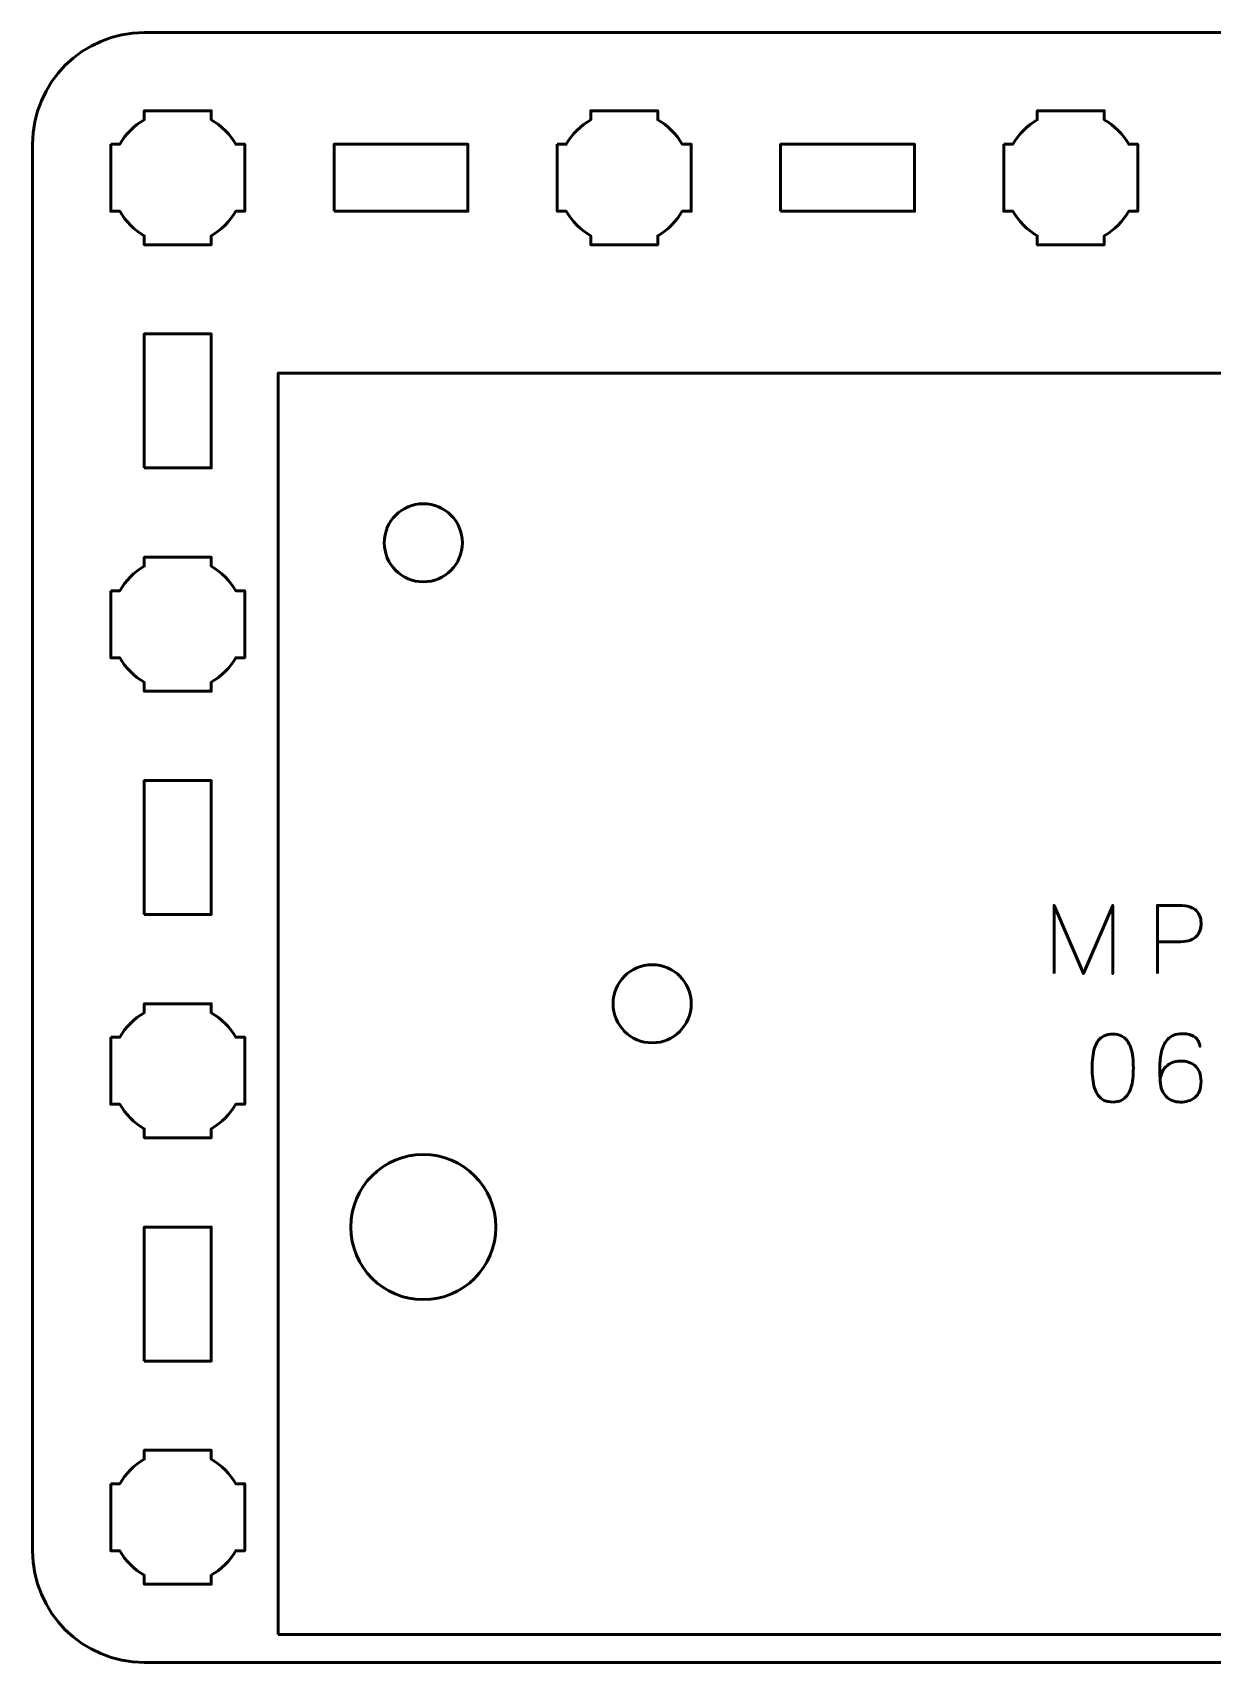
# Model space of a CAD drawing. Header units: centimetres. Extents: x -16.1 to -4.8, y -22.5 to -7.2.
# Drawn here: x -16.15 to -10.87, y -14.5 to -7.2 of the extents above; entities that cross this region are included whole.
import ezdxf

# ---------------------------------------------------------------- set-up
doc = ezdxf.new("R2010")
doc.units = ezdxf.units.CM
doc.header["$MEASUREMENT"] = 0
doc.layers.add('Layer 1', color=7, linetype='Continuous')

msp = doc.modelspace()

# ---------------------------------------------------------------- linework, layer by layer
at = {"layer": 'Layer 1', "lineweight": 53}
for points in [[(-14.8, -8), (-14.2, -8), (-14.2, -7.7), (-14.8, -7.7), (-14.8, -8)], [(-12.8, -8), (-12.2, -8), (-12.2, -7.7), (-12.8, -7.7), (-12.8, -8)], [(-15.65, -9.15), (-15.35, -9.15), (-15.35, -8.55), (-15.65, -8.55), (-15.65, -9.15)], [(-15.65, -11.15), (-15.35, -11.15), (-15.35, -10.55), (-15.65, -10.55), (-15.65, -11.15)], [(-15.65, -13.15), (-15.35, -13.15), (-15.35, -12.55), (-15.65, -12.55), (-15.65, -13.15)]]:
    msp.add_lwpolyline(points, close=True, dxfattribs=at)
at = {"layer": 'Layer 1', "color": 5, "lineweight": 53}
msp.add_lwpolyline([(-15.05, -14.37499), (-5.95, -14.37499), (-5.95, -8.72499), (-15.05, -8.72499), (-15.05, -14.37499)], close=True, dxfattribs=at)
at = {"layer": 'Layer 1', "lineweight": 53}
for centre in [(-14.4, -9.48499), (-13.375, -11.54999)]:
    msp.add_ellipse(centre, major_axis=(0, 0.175), ratio=1, dxfattribs=at)
at = {"layer": 'Layer 1', "color": 5, "lineweight": 53}
for centre, major_axis in [((-13.375, -11.54999), (0, 0.175)), ((-14.4, -12.54999), (0, 0.325))]:
    msp.add_ellipse(centre, major_axis=major_axis, ratio=1, dxfattribs=at)
at = {"layer": 'Layer 1', "lineweight": 53}
for points, knots in [([(-16.15, -14), (-16.15, -14), (-16.15, -7.7), (-16.15, -7.7), (-16.15, -7.7), (-16.15, -7.42391), (-15.92609, -7.2), (-15.65, -7.2), (-15.65, -7.2), (-15.65, -7.2), (-5.35, -7.2), (-5.35, -7.2), (-5.35, -7.2), (-5.07391, -7.2), (-4.85, -7.42391), (-4.85, -7.7), (-4.85, -7.7), (-4.85, -7.7), (-4.85, -14), (-4.85, -14), (-4.85, -14), (-4.85, -14.27609), (-5.07391, -14.5), (-5.35, -14.5), (-5.35, -14.5), (-5.35, -14.5), (-15.65, -14.5), (-15.65, -14.5), (-15.65, -14.5), (-15.92609, -14.5), (-16.15, -14.27609), (-16.15, -14)], [0, 0, 0, 0, 0.125, 0.125, 0.125, 0.125, 0.25, 0.25, 0.25, 0.25, 0.375, 0.375, 0.375, 0.375, 0.5, 0.5, 0.5, 0.5, 0.625, 0.625, 0.625, 0.625, 0.75, 0.75, 0.75, 0.75, 0.875, 0.875, 0.875, 0.875, 1, 1, 1, 1]), ([(-15.8, -7.7), (-15.8, -7.7), (-15.75985, -7.7), (-15.75985, -7.7), (-15.75985, -7.7), (-15.7335, -7.65447), (-15.69553, -7.6165), (-15.65, -7.59015), (-15.65, -7.59015), (-15.65, -7.59015), (-15.65, -7.55), (-15.65, -7.55), (-15.65, -7.55), (-15.65, -7.55), (-15.5, -7.55), (-15.5, -7.55), (-15.5, -7.55), (-15.5, -7.55), (-15.35, -7.55), (-15.35, -7.55), (-15.35, -7.55), (-15.35, -7.55), (-15.35, -7.59015), (-15.35, -7.59015), (-15.35, -7.59015), (-15.30447, -7.6165), (-15.2665, -7.65447), (-15.24015, -7.7), (-15.24015, -7.7), (-15.24015, -7.7), (-15.2, -7.7), (-15.2, -7.7), (-15.2, -7.7), (-15.2, -7.7), (-15.2, -7.85), (-15.2, -7.85), (-15.2, -7.85), (-15.2, -7.85), (-15.2, -8), (-15.2, -8), (-15.2, -8), (-15.2, -8), (-15.24015, -8), (-15.24015, -8), (-15.24015, -8), (-15.2665, -8.04553), (-15.30447, -8.0835), (-15.35, -8.10985), (-15.35, -8.10985), (-15.35, -8.10985), (-15.35, -8.15), (-15.35, -8.15), (-15.35, -8.15), (-15.35, -8.15), (-15.5, -8.15), (-15.5, -8.15), (-15.5, -8.15), (-15.5, -8.15), (-15.65, -8.15), (-15.65, -8.15), (-15.65, -8.15), (-15.65, -8.15), (-15.65, -8.10985), (-15.65, -8.10985), (-15.65, -8.10985), (-15.69553, -8.0835), (-15.7335, -8.04553), (-15.75985, -8), (-15.75985, -8), (-15.75985, -8), (-15.8, -8), (-15.8, -8), (-15.8, -8), (-15.8, -8), (-15.8, -7.85), (-15.8, -7.85), (-15.8, -7.85), (-15.8, -7.85), (-15.8, -7.7), (-15.8, -7.7)], [0, 0, 0, 0, 0.05, 0.05, 0.05, 0.05, 0.1, 0.1, 0.1, 0.1, 0.15, 0.15, 0.15, 0.15, 0.2, 0.2, 0.2, 0.2, 0.25, 0.25, 0.25, 0.25, 0.3, 0.3, 0.3, 0.3, 0.35, 0.35, 0.35, 0.35, 0.4, 0.4, 0.4, 0.4, 0.45, 0.45, 0.45, 0.45, 0.5, 0.5, 0.5, 0.5, 0.55, 0.55, 0.55, 0.55, 0.6, 0.6, 0.6, 0.6, 0.65, 0.65, 0.65, 0.65, 0.7, 0.7, 0.7, 0.7, 0.75, 0.75, 0.75, 0.75, 0.8, 0.8, 0.8, 0.8, 0.85, 0.85, 0.85, 0.85, 0.9, 0.9, 0.9, 0.9, 0.95, 0.95, 0.95, 0.95, 1, 1, 1, 1]), ([(-13.8, -7.7), (-13.8, -7.7), (-13.75985, -7.7), (-13.75985, -7.7), (-13.75985, -7.7), (-13.7335, -7.65447), (-13.69553, -7.6165), (-13.65, -7.59015), (-13.65, -7.59015), (-13.65, -7.59015), (-13.65, -7.55), (-13.65, -7.55), (-13.65, -7.55), (-13.65, -7.55), (-13.5, -7.55), (-13.5, -7.55), (-13.5, -7.55), (-13.5, -7.55), (-13.35, -7.55), (-13.35, -7.55), (-13.35, -7.55), (-13.35, -7.55), (-13.35, -7.59015), (-13.35, -7.59015), (-13.35, -7.59015), (-13.30447, -7.6165), (-13.2665, -7.65447), (-13.24015, -7.7), (-13.24015, -7.7), (-13.24015, -7.7), (-13.2, -7.7), (-13.2, -7.7), (-13.2, -7.7), (-13.2, -7.7), (-13.2, -7.85), (-13.2, -7.85), (-13.2, -7.85), (-13.2, -7.85), (-13.2, -8), (-13.2, -8), (-13.2, -8), (-13.2, -8), (-13.24015, -8), (-13.24015, -8), (-13.24015, -8), (-13.2665, -8.04553), (-13.30447, -8.0835), (-13.35, -8.10985), (-13.35, -8.10985), (-13.35, -8.10985), (-13.35, -8.15), (-13.35, -8.15), (-13.35, -8.15), (-13.35, -8.15), (-13.5, -8.15), (-13.5, -8.15), (-13.5, -8.15), (-13.5, -8.15), (-13.65, -8.15), (-13.65, -8.15), (-13.65, -8.15), (-13.65, -8.15), (-13.65, -8.10985), (-13.65, -8.10985), (-13.65, -8.10985), (-13.69553, -8.0835), (-13.7335, -8.04553), (-13.75985, -8), (-13.75985, -8), (-13.75985, -8), (-13.8, -8), (-13.8, -8), (-13.8, -8), (-13.8, -8), (-13.8, -7.85), (-13.8, -7.85), (-13.8, -7.85), (-13.8, -7.85), (-13.8, -7.7), (-13.8, -7.7)], [0, 0, 0, 0, 0.05, 0.05, 0.05, 0.05, 0.1, 0.1, 0.1, 0.1, 0.15, 0.15, 0.15, 0.15, 0.2, 0.2, 0.2, 0.2, 0.25, 0.25, 0.25, 0.25, 0.3, 0.3, 0.3, 0.3, 0.35, 0.35, 0.35, 0.35, 0.4, 0.4, 0.4, 0.4, 0.45, 0.45, 0.45, 0.45, 0.5, 0.5, 0.5, 0.5, 0.55, 0.55, 0.55, 0.55, 0.6, 0.6, 0.6, 0.6, 0.65, 0.65, 0.65, 0.65, 0.7, 0.7, 0.7, 0.7, 0.75, 0.75, 0.75, 0.75, 0.8, 0.8, 0.8, 0.8, 0.85, 0.85, 0.85, 0.85, 0.9, 0.9, 0.9, 0.9, 0.95, 0.95, 0.95, 0.95, 1, 1, 1, 1]), ([(-11.8, -7.7), (-11.8, -7.7), (-11.75985, -7.7), (-11.75985, -7.7), (-11.75985, -7.7), (-11.7335, -7.65447), (-11.69553, -7.6165), (-11.65, -7.59015), (-11.65, -7.59015), (-11.65, -7.59015), (-11.65, -7.55), (-11.65, -7.55), (-11.65, -7.55), (-11.65, -7.55), (-11.5, -7.55), (-11.5, -7.55), (-11.5, -7.55), (-11.5, -7.55), (-11.35, -7.55), (-11.35, -7.55), (-11.35, -7.55), (-11.35, -7.55), (-11.35, -7.59015), (-11.35, -7.59015), (-11.35, -7.59015), (-11.30447, -7.6165), (-11.2665, -7.65447), (-11.24015, -7.7), (-11.24015, -7.7), (-11.24015, -7.7), (-11.2, -7.7), (-11.2, -7.7), (-11.2, -7.7), (-11.2, -7.7), (-11.2, -7.85), (-11.2, -7.85), (-11.2, -7.85), (-11.2, -7.85), (-11.2, -8), (-11.2, -8), (-11.2, -8), (-11.2, -8), (-11.24015, -8), (-11.24015, -8), (-11.24015, -8), (-11.2665, -8.04553), (-11.30447, -8.0835), (-11.35, -8.10985), (-11.35, -8.10985), (-11.35, -8.10985), (-11.35, -8.15), (-11.35, -8.15), (-11.35, -8.15), (-11.35, -8.15), (-11.5, -8.15), (-11.5, -8.15), (-11.5, -8.15), (-11.5, -8.15), (-11.65, -8.15), (-11.65, -8.15), (-11.65, -8.15), (-11.65, -8.15), (-11.65, -8.10985), (-11.65, -8.10985), (-11.65, -8.10985), (-11.69553, -8.0835), (-11.7335, -8.04553), (-11.75985, -8), (-11.75985, -8), (-11.75985, -8), (-11.8, -8), (-11.8, -8), (-11.8, -8), (-11.8, -8), (-11.8, -7.85), (-11.8, -7.85), (-11.8, -7.85), (-11.8, -7.85), (-11.8, -7.7), (-11.8, -7.7)], [0, 0, 0, 0, 0.05, 0.05, 0.05, 0.05, 0.1, 0.1, 0.1, 0.1, 0.15, 0.15, 0.15, 0.15, 0.2, 0.2, 0.2, 0.2, 0.25, 0.25, 0.25, 0.25, 0.3, 0.3, 0.3, 0.3, 0.35, 0.35, 0.35, 0.35, 0.4, 0.4, 0.4, 0.4, 0.45, 0.45, 0.45, 0.45, 0.5, 0.5, 0.5, 0.5, 0.55, 0.55, 0.55, 0.55, 0.6, 0.6, 0.6, 0.6, 0.65, 0.65, 0.65, 0.65, 0.7, 0.7, 0.7, 0.7, 0.75, 0.75, 0.75, 0.75, 0.8, 0.8, 0.8, 0.8, 0.85, 0.85, 0.85, 0.85, 0.9, 0.9, 0.9, 0.9, 0.95, 0.95, 0.95, 0.95, 1, 1, 1, 1]), ([(-15.8, -9.7), (-15.8, -9.7), (-15.75985, -9.7), (-15.75985, -9.7), (-15.75985, -9.7), (-15.7335, -9.65447), (-15.69553, -9.6165), (-15.65, -9.59015), (-15.65, -9.59015), (-15.65, -9.59015), (-15.65, -9.55), (-15.65, -9.55), (-15.65, -9.55), (-15.65, -9.55), (-15.5, -9.55), (-15.5, -9.55), (-15.5, -9.55), (-15.5, -9.55), (-15.35, -9.55), (-15.35, -9.55), (-15.35, -9.55), (-15.35, -9.55), (-15.35, -9.59015), (-15.35, -9.59015), (-15.35, -9.59015), (-15.30447, -9.6165), (-15.2665, -9.65447), (-15.24015, -9.7), (-15.24015, -9.7), (-15.24015, -9.7), (-15.2, -9.7), (-15.2, -9.7), (-15.2, -9.7), (-15.2, -9.7), (-15.2, -9.85), (-15.2, -9.85), (-15.2, -9.85), (-15.2, -9.85), (-15.2, -10), (-15.2, -10), (-15.2, -10), (-15.2, -10), (-15.24015, -10), (-15.24015, -10), (-15.24015, -10), (-15.2665, -10.04553), (-15.30447, -10.0835), (-15.35, -10.10985), (-15.35, -10.10985), (-15.35, -10.10985), (-15.35, -10.15), (-15.35, -10.15), (-15.35, -10.15), (-15.35, -10.15), (-15.5, -10.15), (-15.5, -10.15), (-15.5, -10.15), (-15.5, -10.15), (-15.65, -10.15), (-15.65, -10.15), (-15.65, -10.15), (-15.65, -10.15), (-15.65, -10.10985), (-15.65, -10.10985), (-15.65, -10.10985), (-15.69553, -10.0835), (-15.7335, -10.04553), (-15.75985, -10), (-15.75985, -10), (-15.75985, -10), (-15.8, -10), (-15.8, -10), (-15.8, -10), (-15.8, -10), (-15.8, -9.85), (-15.8, -9.85), (-15.8, -9.85), (-15.8, -9.85), (-15.8, -9.7), (-15.8, -9.7)], [0, 0, 0, 0, 0.05, 0.05, 0.05, 0.05, 0.1, 0.1, 0.1, 0.1, 0.15, 0.15, 0.15, 0.15, 0.2, 0.2, 0.2, 0.2, 0.25, 0.25, 0.25, 0.25, 0.3, 0.3, 0.3, 0.3, 0.35, 0.35, 0.35, 0.35, 0.4, 0.4, 0.4, 0.4, 0.45, 0.45, 0.45, 0.45, 0.5, 0.5, 0.5, 0.5, 0.55, 0.55, 0.55, 0.55, 0.6, 0.6, 0.6, 0.6, 0.65, 0.65, 0.65, 0.65, 0.7, 0.7, 0.7, 0.7, 0.75, 0.75, 0.75, 0.75, 0.8, 0.8, 0.8, 0.8, 0.85, 0.85, 0.85, 0.85, 0.9, 0.9, 0.9, 0.9, 0.95, 0.95, 0.95, 0.95, 1, 1, 1, 1]), ([(-15.8, -11.7), (-15.8, -11.7), (-15.75985, -11.7), (-15.75985, -11.7), (-15.75985, -11.7), (-15.7335, -11.65447), (-15.69553, -11.6165), (-15.65, -11.59015), (-15.65, -11.59015), (-15.65, -11.59015), (-15.65, -11.55), (-15.65, -11.55), (-15.65, -11.55), (-15.65, -11.55), (-15.5, -11.55), (-15.5, -11.55), (-15.5, -11.55), (-15.5, -11.55), (-15.35, -11.55), (-15.35, -11.55), (-15.35, -11.55), (-15.35, -11.55), (-15.35, -11.59015), (-15.35, -11.59015), (-15.35, -11.59015), (-15.30447, -11.6165), (-15.2665, -11.65447), (-15.24015, -11.7), (-15.24015, -11.7), (-15.24015, -11.7), (-15.2, -11.7), (-15.2, -11.7), (-15.2, -11.7), (-15.2, -11.7), (-15.2, -11.85), (-15.2, -11.85), (-15.2, -11.85), (-15.2, -11.85), (-15.2, -12), (-15.2, -12), (-15.2, -12), (-15.2, -12), (-15.24015, -12), (-15.24015, -12), (-15.24015, -12), (-15.2665, -12.04553), (-15.30447, -12.0835), (-15.35, -12.10985), (-15.35, -12.10985), (-15.35, -12.10985), (-15.35, -12.15), (-15.35, -12.15), (-15.35, -12.15), (-15.35, -12.15), (-15.5, -12.15), (-15.5, -12.15), (-15.5, -12.15), (-15.5, -12.15), (-15.65, -12.15), (-15.65, -12.15), (-15.65, -12.15), (-15.65, -12.15), (-15.65, -12.10985), (-15.65, -12.10985), (-15.65, -12.10985), (-15.69553, -12.0835), (-15.7335, -12.04553), (-15.75985, -12), (-15.75985, -12), (-15.75985, -12), (-15.8, -12), (-15.8, -12), (-15.8, -12), (-15.8, -12), (-15.8, -11.85), (-15.8, -11.85), (-15.8, -11.85), (-15.8, -11.85), (-15.8, -11.7), (-15.8, -11.7)], [0, 0, 0, 0, 0.05, 0.05, 0.05, 0.05, 0.1, 0.1, 0.1, 0.1, 0.15, 0.15, 0.15, 0.15, 0.2, 0.2, 0.2, 0.2, 0.25, 0.25, 0.25, 0.25, 0.3, 0.3, 0.3, 0.3, 0.35, 0.35, 0.35, 0.35, 0.4, 0.4, 0.4, 0.4, 0.45, 0.45, 0.45, 0.45, 0.5, 0.5, 0.5, 0.5, 0.55, 0.55, 0.55, 0.55, 0.6, 0.6, 0.6, 0.6, 0.65, 0.65, 0.65, 0.65, 0.7, 0.7, 0.7, 0.7, 0.75, 0.75, 0.75, 0.75, 0.8, 0.8, 0.8, 0.8, 0.85, 0.85, 0.85, 0.85, 0.9, 0.9, 0.9, 0.9, 0.95, 0.95, 0.95, 0.95, 1, 1, 1, 1]), ([(-15.8, -13.7), (-15.8, -13.7), (-15.75985, -13.7), (-15.75985, -13.7), (-15.75985, -13.7), (-15.7335, -13.65447), (-15.69553, -13.6165), (-15.65, -13.59015), (-15.65, -13.59015), (-15.65, -13.59015), (-15.65, -13.55), (-15.65, -13.55), (-15.65, -13.55), (-15.65, -13.55), (-15.5, -13.55), (-15.5, -13.55), (-15.5, -13.55), (-15.5, -13.55), (-15.35, -13.55), (-15.35, -13.55), (-15.35, -13.55), (-15.35, -13.55), (-15.35, -13.59015), (-15.35, -13.59015), (-15.35, -13.59015), (-15.30447, -13.6165), (-15.2665, -13.65447), (-15.24015, -13.7), (-15.24015, -13.7), (-15.24015, -13.7), (-15.2, -13.7), (-15.2, -13.7), (-15.2, -13.7), (-15.2, -13.7), (-15.2, -13.85), (-15.2, -13.85), (-15.2, -13.85), (-15.2, -13.85), (-15.2, -14), (-15.2, -14), (-15.2, -14), (-15.2, -14), (-15.24015, -14), (-15.24015, -14), (-15.24015, -14), (-15.2665, -14.04553), (-15.30447, -14.0835), (-15.35, -14.10985), (-15.35, -14.10985), (-15.35, -14.10985), (-15.35, -14.15), (-15.35, -14.15), (-15.35, -14.15), (-15.35, -14.15), (-15.5, -14.15), (-15.5, -14.15), (-15.5, -14.15), (-15.5, -14.15), (-15.65, -14.15), (-15.65, -14.15), (-15.65, -14.15), (-15.65, -14.15), (-15.65, -14.10985), (-15.65, -14.10985), (-15.65, -14.10985), (-15.69553, -14.0835), (-15.7335, -14.04553), (-15.75985, -14), (-15.75985, -14), (-15.75985, -14), (-15.8, -14), (-15.8, -14), (-15.8, -14), (-15.8, -14), (-15.8, -13.85), (-15.8, -13.85), (-15.8, -13.85), (-15.8, -13.85), (-15.8, -13.7), (-15.8, -13.7)], [0, 0, 0, 0, 0.05, 0.05, 0.05, 0.05, 0.1, 0.1, 0.1, 0.1, 0.15, 0.15, 0.15, 0.15, 0.2, 0.2, 0.2, 0.2, 0.25, 0.25, 0.25, 0.25, 0.3, 0.3, 0.3, 0.3, 0.35, 0.35, 0.35, 0.35, 0.4, 0.4, 0.4, 0.4, 0.45, 0.45, 0.45, 0.45, 0.5, 0.5, 0.5, 0.5, 0.55, 0.55, 0.55, 0.55, 0.6, 0.6, 0.6, 0.6, 0.65, 0.65, 0.65, 0.65, 0.7, 0.7, 0.7, 0.7, 0.75, 0.75, 0.75, 0.75, 0.8, 0.8, 0.8, 0.8, 0.85, 0.85, 0.85, 0.85, 0.9, 0.9, 0.9, 0.9, 0.95, 0.95, 0.95, 0.95, 1, 1, 1, 1])]:
    msp.add_open_spline(points, degree=3, knots=knots, dxfattribs=at)
at = {"layer": 'Layer 1', "color": 5, "lineweight": 53}
for points, knots in [([(-11.57483, -11.41491), (-11.57483, -11.41491), (-11.57483, -11.10969), (-11.57483, -11.10969), (-11.57483, -11.10969), (-11.57483, -11.10969), (-11.4436, -11.41491), (-11.4436, -11.41491), (-11.4436, -11.41491), (-11.4436, -11.41491), (-11.31194, -11.10969), (-11.31194, -11.10969), (-11.31194, -11.10969), (-11.31194, -11.10969), (-11.31194, -11.41491), (-11.31194, -11.41491), (-11.31194, -11.41491), (-11.31194, -11.41491), (-11.31194, -11.10969), (-11.31194, -11.10969), (-11.31194, -11.10969), (-11.31194, -11.10969), (-11.4436, -11.41491), (-11.4436, -11.41491), (-11.4436, -11.41491), (-11.4436, -11.41491), (-11.57483, -11.10969), (-11.57483, -11.10969), (-11.57483, -11.10969), (-11.57483, -11.10969), (-11.57483, -11.41491), (-11.57483, -11.41491)], [0, 0, 0, 0, 0.125, 0.125, 0.125, 0.125, 0.25, 0.25, 0.25, 0.25, 0.375, 0.375, 0.375, 0.375, 0.5, 0.5, 0.5, 0.5, 0.625, 0.625, 0.625, 0.625, 0.75, 0.75, 0.75, 0.75, 0.875, 0.875, 0.875, 0.875, 1, 1, 1, 1]), ([(-11.11213, -11.41491), (-11.11213, -11.41491), (-11.11213, -11.10969), (-11.11213, -11.10969), (-11.11213, -11.10969), (-11.11213, -11.10969), (-11.01476, -11.10969), (-11.01476, -11.10969), (-11.01476, -11.10969), (-10.99529, -11.10976), (-10.97928, -11.11195), (-10.96665, -11.11618), (-10.96665, -11.11618), (-10.95409, -11.12034), (-10.94421, -11.12613), (-10.93708, -11.13347), (-10.93708, -11.13347), (-10.92996, -11.14073), (-10.92488, -11.14906), (-10.92177, -11.15844), (-10.92177, -11.15844), (-10.91874, -11.16783), (-10.91698, -11.17763), (-10.91655, -11.18801), (-10.91655, -11.18801), (-10.91606, -11.19838), (-10.91726, -11.20854), (-10.92008, -11.21841), (-10.92008, -11.21841), (-10.92297, -11.22829), (-10.92784, -11.23725), (-10.93483, -11.2453), (-10.93483, -11.2453), (-10.94174, -11.25334), (-10.95112, -11.25976), (-10.96291, -11.26449), (-10.96291, -11.26449), (-10.97469, -11.26928), (-10.98929, -11.27168), (-11.00672, -11.27182), (-11.00672, -11.27182), (-11.00672, -11.27182), (-11.11213, -11.27182), (-11.11213, -11.27182), (-11.11213, -11.27182), (-11.11213, -11.27182), (-11.00672, -11.27182), (-11.00672, -11.27182), (-11.00672, -11.27182), (-10.98965, -11.27168), (-10.97518, -11.26928), (-10.96347, -11.26449), (-10.96347, -11.26449), (-10.95169, -11.25976), (-10.9423, -11.25334), (-10.93525, -11.2453), (-10.93525, -11.2453), (-10.92826, -11.23725), (-10.92325, -11.22829), (-10.92029, -11.21841), (-10.92029, -11.21841), (-10.91733, -11.20854), (-10.91606, -11.19838), (-10.91655, -11.18801), (-10.91655, -11.18801), (-10.91698, -11.17763), (-10.91874, -11.16783), (-10.92191, -11.15844), (-10.92191, -11.15844), (-10.92502, -11.14906), (-10.93024, -11.14073), (-10.93737, -11.13347), (-10.93737, -11.13347), (-10.94456, -11.12613), (-10.95444, -11.12034), (-10.967, -11.11618), (-10.967, -11.11618), (-10.97963, -11.11195), (-10.9955, -11.10976), (-11.01476, -11.10969), (-11.01476, -11.10969), (-11.01476, -11.10969), (-11.11213, -11.10969), (-11.11213, -11.10969), (-11.11213, -11.10969), (-11.11213, -11.10969), (-11.11213, -11.41491), (-11.11213, -11.41491)], [0, 0, 0, 0, 0.0454545, 0.0454545, 0.0454545, 0.0454545, 0.0909091, 0.0909091, 0.0909091, 0.0909091, 0.1363636, 0.1363636, 0.1363636, 0.1363636, 0.1818182, 0.1818182, 0.1818182, 0.1818182, 0.2272727, 0.2272727, 0.2272727, 0.2272727, 0.2727273, 0.2727273, 0.2727273, 0.2727273, 0.3181818, 0.3181818, 0.3181818, 0.3181818, 0.3636364, 0.3636364, 0.3636364, 0.3636364, 0.4090909, 0.4090909, 0.4090909, 0.4090909, 0.4545455, 0.4545455, 0.4545455, 0.4545455, 0.5, 0.5, 0.5, 0.5, 0.5454545, 0.5454545, 0.5454545, 0.5454545, 0.5909091, 0.5909091, 0.5909091, 0.5909091, 0.6363636, 0.6363636, 0.6363636, 0.6363636, 0.6818182, 0.6818182, 0.6818182, 0.6818182, 0.7272727, 0.7272727, 0.7272727, 0.7272727, 0.7727273, 0.7727273, 0.7727273, 0.7727273, 0.8181818, 0.8181818, 0.8181818, 0.8181818, 0.8636364, 0.8636364, 0.8636364, 0.8636364, 0.9090909, 0.9090909, 0.9090909, 0.9090909, 0.9545455, 0.9545455, 0.9545455, 0.9545455, 1, 1, 1, 1]), ([(-11.31215, -11.99022), (-11.29734, -11.99015), (-11.28457, -11.98754), (-11.27391, -11.98246), (-11.27391, -11.98246), (-11.26333, -11.97738), (-11.25451, -11.97011), (-11.24746, -11.96087), (-11.24746, -11.96087), (-11.24047, -11.95156), (-11.23497, -11.94055), (-11.23088, -11.92785), (-11.23088, -11.92785), (-11.22685, -11.91515), (-11.22396, -11.90125), (-11.22234, -11.88601), (-11.22234, -11.88601), (-11.22064, -11.87077), (-11.2198, -11.85475), (-11.21987, -11.83782), (-11.21987, -11.83782), (-11.2198, -11.82096), (-11.22064, -11.80494), (-11.22234, -11.78977), (-11.22234, -11.78977), (-11.22396, -11.7746), (-11.22685, -11.76063), (-11.23088, -11.74793), (-11.23088, -11.74793), (-11.23497, -11.7353), (-11.24047, -11.7243), (-11.24746, -11.71491), (-11.24746, -11.71491), (-11.25451, -11.7056), (-11.26333, -11.69833), (-11.27391, -11.69325), (-11.27391, -11.69325), (-11.28457, -11.6881), (-11.29734, -11.68549), (-11.31215, -11.68542), (-11.31215, -11.68542), (-11.32697, -11.68549), (-11.33974, -11.6881), (-11.3504, -11.69325), (-11.3504, -11.69325), (-11.36098, -11.69833), (-11.3698, -11.7056), (-11.37685, -11.71491), (-11.37685, -11.71491), (-11.38384, -11.7243), (-11.38934, -11.7353), (-11.39343, -11.74793), (-11.39343, -11.74793), (-11.39746, -11.76063), (-11.40035, -11.7746), (-11.40197, -11.78977), (-11.40197, -11.78977), (-11.40366, -11.80494), (-11.40451, -11.82096), (-11.40444, -11.83782), (-11.40444, -11.83782), (-11.40451, -11.85475), (-11.40366, -11.87077), (-11.40197, -11.88601), (-11.40197, -11.88601), (-11.40035, -11.90125), (-11.39746, -11.91515), (-11.39343, -11.92785), (-11.39343, -11.92785), (-11.38934, -11.94055), (-11.38384, -11.95156), (-11.37685, -11.96087), (-11.37685, -11.96087), (-11.3698, -11.97011), (-11.36098, -11.97738), (-11.3504, -11.98246), (-11.3504, -11.98246), (-11.33974, -11.98754), (-11.32697, -11.99015), (-11.31215, -11.99022)], [0, 0, 0, 0, 0.05, 0.05, 0.05, 0.05, 0.1, 0.1, 0.1, 0.1, 0.15, 0.15, 0.15, 0.15, 0.2, 0.2, 0.2, 0.2, 0.25, 0.25, 0.25, 0.25, 0.3, 0.3, 0.3, 0.3, 0.35, 0.35, 0.35, 0.35, 0.4, 0.4, 0.4, 0.4, 0.45, 0.45, 0.45, 0.45, 0.5, 0.5, 0.5, 0.5, 0.55, 0.55, 0.55, 0.55, 0.6, 0.6, 0.6, 0.6, 0.65, 0.65, 0.65, 0.65, 0.7, 0.7, 0.7, 0.7, 0.75, 0.75, 0.75, 0.75, 0.8, 0.8, 0.8, 0.8, 0.85, 0.85, 0.85, 0.85, 0.9, 0.9, 0.9, 0.9, 0.95, 0.95, 0.95, 0.95, 1, 1, 1, 1]), ([(-11.31215, -11.99022), (-11.29734, -11.99015), (-11.28457, -11.98754), (-11.27391, -11.98246), (-11.27391, -11.98246), (-11.26333, -11.97738), (-11.25451, -11.97011), (-11.24746, -11.96087), (-11.24746, -11.96087), (-11.24047, -11.95156), (-11.23497, -11.94055), (-11.23088, -11.92785), (-11.23088, -11.92785), (-11.22685, -11.91515), (-11.22396, -11.90125), (-11.22234, -11.88601), (-11.22234, -11.88601), (-11.22064, -11.87077), (-11.2198, -11.85475), (-11.21987, -11.83782), (-11.21987, -11.83782), (-11.2198, -11.82096), (-11.22064, -11.80494), (-11.22234, -11.78977), (-11.22234, -11.78977), (-11.22396, -11.7746), (-11.22685, -11.76063), (-11.23088, -11.74793), (-11.23088, -11.74793), (-11.23497, -11.7353), (-11.24047, -11.7243), (-11.24746, -11.71491), (-11.24746, -11.71491), (-11.25451, -11.7056), (-11.26333, -11.69833), (-11.27391, -11.69325), (-11.27391, -11.69325), (-11.28457, -11.6881), (-11.29734, -11.68549), (-11.31215, -11.68542), (-11.31215, -11.68542), (-11.32697, -11.68549), (-11.33974, -11.6881), (-11.3504, -11.69325), (-11.3504, -11.69325), (-11.36098, -11.69833), (-11.3698, -11.7056), (-11.37685, -11.71491), (-11.37685, -11.71491), (-11.38384, -11.7243), (-11.38934, -11.7353), (-11.39343, -11.74793), (-11.39343, -11.74793), (-11.39746, -11.76063), (-11.40035, -11.7746), (-11.40197, -11.78977), (-11.40197, -11.78977), (-11.40366, -11.80494), (-11.40451, -11.82096), (-11.40444, -11.83782), (-11.40444, -11.83782), (-11.40451, -11.85475), (-11.40366, -11.87077), (-11.40197, -11.88601), (-11.40197, -11.88601), (-11.40035, -11.90125), (-11.39746, -11.91515), (-11.39343, -11.92785), (-11.39343, -11.92785), (-11.38934, -11.94055), (-11.38384, -11.95156), (-11.37685, -11.96087), (-11.37685, -11.96087), (-11.3698, -11.97011), (-11.36098, -11.97738), (-11.3504, -11.98246), (-11.3504, -11.98246), (-11.33974, -11.98754), (-11.32697, -11.99015), (-11.31215, -11.99022)], [0, 0, 0, 0, 0.05, 0.05, 0.05, 0.05, 0.1, 0.1, 0.1, 0.1, 0.15, 0.15, 0.15, 0.15, 0.2, 0.2, 0.2, 0.2, 0.25, 0.25, 0.25, 0.25, 0.3, 0.3, 0.3, 0.3, 0.35, 0.35, 0.35, 0.35, 0.4, 0.4, 0.4, 0.4, 0.45, 0.45, 0.45, 0.45, 0.5, 0.5, 0.5, 0.5, 0.55, 0.55, 0.55, 0.55, 0.6, 0.6, 0.6, 0.6, 0.65, 0.65, 0.65, 0.65, 0.7, 0.7, 0.7, 0.7, 0.75, 0.75, 0.75, 0.75, 0.8, 0.8, 0.8, 0.8, 0.85, 0.85, 0.85, 0.85, 0.9, 0.9, 0.9, 0.9, 0.95, 0.95, 0.95, 0.95, 1, 1, 1, 1]), ([(-11.09964, -11.89836), (-11.09957, -11.88453), (-11.09732, -11.87204), (-11.0928, -11.86075), (-11.0928, -11.86075), (-11.08836, -11.84953), (-11.08208, -11.83987), (-11.07396, -11.83175), (-11.07396, -11.83175), (-11.06592, -11.82371), (-11.05639, -11.8175), (-11.04553, -11.81313), (-11.04553, -11.81313), (-11.03466, -11.80875), (-11.02274, -11.80657), (-11.0099, -11.80649), (-11.0099, -11.80649), (-10.99699, -11.80642), (-10.98492, -11.80805), (-10.9737, -11.81129), (-10.9737, -11.81129), (-10.96248, -11.81447), (-10.95268, -11.81969), (-10.94414, -11.82689), (-10.94414, -11.82689), (-10.9356, -11.83401), (-10.9289, -11.84347), (-10.9241, -11.85525), (-10.9241, -11.85525), (-10.91931, -11.86703), (-10.91684, -11.88135), (-10.91677, -11.89836), (-10.91677, -11.89836), (-10.91684, -11.91536), (-10.91931, -11.92968), (-10.9241, -11.94147), (-10.9241, -11.94147), (-10.9289, -11.95325), (-10.9356, -11.9627), (-10.94414, -11.96983), (-10.94414, -11.96983), (-10.95268, -11.97703), (-10.96248, -11.98225), (-10.9737, -11.98542), (-10.9737, -11.98542), (-10.98492, -11.98867), (-10.99699, -11.99029), (-11.0099, -11.99022), (-11.0099, -11.99022), (-11.02274, -11.99015), (-11.03452, -11.98796), (-11.04532, -11.98359), (-11.04532, -11.98359), (-11.05604, -11.97921), (-11.06535, -11.973), (-11.07333, -11.96489), (-11.07333, -11.96489), (-11.0813, -11.95685), (-11.08758, -11.94718), (-11.09209, -11.93589), (-11.09209, -11.93589), (-11.09668, -11.92467), (-11.09915, -11.91219), (-11.09964, -11.89836), (-11.09964, -11.89836), (-11.09993, -11.89137), (-11.10028, -11.88305), (-11.10077, -11.87338), (-11.10077, -11.87338), (-11.10127, -11.86364), (-11.10155, -11.85306), (-11.10162, -11.8417), (-11.10162, -11.8417), (-11.10169, -11.83027), (-11.10134, -11.81849), (-11.10042, -11.80642), (-11.10042, -11.80642), (-11.09957, -11.79429), (-11.09788, -11.78236), (-11.09541, -11.77058), (-11.09541, -11.77058), (-11.09294, -11.75887), (-11.08941, -11.74779), (-11.08476, -11.73742), (-11.08476, -11.73742), (-11.0801, -11.72705), (-11.0741, -11.71788), (-11.06669, -11.7099), (-11.06669, -11.7099), (-11.05922, -11.70193), (-11.05011, -11.69565), (-11.03932, -11.69107), (-11.03932, -11.69107), (-11.02852, -11.68655), (-11.01575, -11.68422), (-11.00101, -11.68415), (-11.00101, -11.68415), (-10.98817, -11.68422), (-10.9773, -11.68549), (-10.96827, -11.68796), (-10.96827, -11.68796), (-10.95924, -11.69043), (-10.95183, -11.69375), (-10.9459, -11.69784), (-10.9459, -11.69784), (-10.94005, -11.702), (-10.93539, -11.70652), (-10.93201, -11.71153), (-10.93201, -11.71153), (-10.92862, -11.71647), (-10.92608, -11.72148), (-10.92453, -11.72649), (-10.92453, -11.72649), (-10.9229, -11.73149), (-10.92185, -11.73615), (-10.92142, -11.74046), (-10.92142, -11.74046), (-10.92185, -11.73615), (-10.9229, -11.73149), (-10.92453, -11.72649), (-10.92453, -11.72649), (-10.92608, -11.72148), (-10.92862, -11.71647), (-10.93201, -11.71153), (-10.93201, -11.71153), (-10.93539, -11.70652), (-10.94005, -11.702), (-10.9459, -11.69784), (-10.9459, -11.69784), (-10.95183, -11.69375), (-10.95924, -11.69043), (-10.96827, -11.68796), (-10.96827, -11.68796), (-10.9773, -11.68549), (-10.98817, -11.68422), (-11.00101, -11.68415), (-11.00101, -11.68415), (-11.01575, -11.68422), (-11.02852, -11.68655), (-11.03932, -11.69107), (-11.03932, -11.69107), (-11.05011, -11.69565), (-11.05922, -11.70193), (-11.06669, -11.7099), (-11.06669, -11.7099), (-11.0741, -11.71788), (-11.0801, -11.72705), (-11.08476, -11.73742), (-11.08476, -11.73742), (-11.08941, -11.74779), (-11.09294, -11.75887), (-11.09541, -11.77058), (-11.09541, -11.77058), (-11.09788, -11.78236), (-11.09957, -11.79429), (-11.10042, -11.80642), (-11.10042, -11.80642), (-11.10134, -11.81849), (-11.10169, -11.83027), (-11.10162, -11.8417), (-11.10162, -11.8417), (-11.10155, -11.85306), (-11.10127, -11.86364), (-11.10077, -11.87338), (-11.10077, -11.87338), (-11.10028, -11.88305), (-11.09993, -11.89137), (-11.09964, -11.89836), (-11.09964, -11.89836), (-11.09915, -11.91219), (-11.09668, -11.92467), (-11.09209, -11.93589), (-11.09209, -11.93589), (-11.08758, -11.94718), (-11.0813, -11.95685), (-11.07333, -11.96489), (-11.07333, -11.96489), (-11.06535, -11.973), (-11.05604, -11.97921), (-11.04532, -11.98359), (-11.04532, -11.98359), (-11.03452, -11.98796), (-11.02274, -11.99015), (-11.0099, -11.99022), (-11.0099, -11.99022), (-10.99699, -11.99029), (-10.98492, -11.98867), (-10.9737, -11.98542), (-10.9737, -11.98542), (-10.96248, -11.98225), (-10.95268, -11.97703), (-10.94414, -11.96983), (-10.94414, -11.96983), (-10.9356, -11.9627), (-10.9289, -11.95325), (-10.9241, -11.94147), (-10.9241, -11.94147), (-10.91931, -11.92968), (-10.91684, -11.91536), (-10.91677, -11.89836), (-10.91677, -11.89836), (-10.91684, -11.88135), (-10.91931, -11.86703), (-10.9241, -11.85525), (-10.9241, -11.85525), (-10.9289, -11.84347), (-10.9356, -11.83401), (-10.94414, -11.82689), (-10.94414, -11.82689), (-10.95268, -11.81969), (-10.96248, -11.81447), (-10.9737, -11.81129), (-10.9737, -11.81129), (-10.98492, -11.80805), (-10.99699, -11.80642), (-11.0099, -11.80649), (-11.0099, -11.80649), (-11.02274, -11.80657), (-11.03466, -11.80875), (-11.04553, -11.81313), (-11.04553, -11.81313), (-11.05639, -11.8175), (-11.06592, -11.82371), (-11.07396, -11.83175), (-11.07396, -11.83175), (-11.08208, -11.83987), (-11.08836, -11.84953), (-11.0928, -11.86075), (-11.0928, -11.86075), (-11.09732, -11.87204), (-11.09957, -11.88453), (-11.09964, -11.89836)], [0, 0, 0, 0, 0.0172414, 0.0172414, 0.0172414, 0.0172414, 0.0344828, 0.0344828, 0.0344828, 0.0344828, 0.0517241, 0.0517241, 0.0517241, 0.0517241, 0.0689655, 0.0689655, 0.0689655, 0.0689655, 0.0862069, 0.0862069, 0.0862069, 0.0862069, 0.1034483, 0.1034483, 0.1034483, 0.1034483, 0.1206897, 0.1206897, 0.1206897, 0.1206897, 0.137931, 0.137931, 0.137931, 0.137931, 0.1551724, 0.1551724, 0.1551724, 0.1551724, 0.1724138, 0.1724138, 0.1724138, 0.1724138, 0.1896552, 0.1896552, 0.1896552, 0.1896552, 0.2068966, 0.2068966, 0.2068966, 0.2068966, 0.2241379, 0.2241379, 0.2241379, 0.2241379, 0.2413793, 0.2413793, 0.2413793, 0.2413793, 0.2586207, 0.2586207, 0.2586207, 0.2586207, 0.2758621, 0.2758621, 0.2758621, 0.2758621, 0.2931034, 0.2931034, 0.2931034, 0.2931034, 0.3103448, 0.3103448, 0.3103448, 0.3103448, 0.3275862, 0.3275862, 0.3275862, 0.3275862, 0.3448276, 0.3448276, 0.3448276, 0.3448276, 0.362069, 0.362069, 0.362069, 0.362069, 0.3793103, 0.3793103, 0.3793103, 0.3793103, 0.3965517, 0.3965517, 0.3965517, 0.3965517, 0.4137931, 0.4137931, 0.4137931, 0.4137931, 0.4310345, 0.4310345, 0.4310345, 0.4310345, 0.4482759, 0.4482759, 0.4482759, 0.4482759, 0.4655172, 0.4655172, 0.4655172, 0.4655172, 0.4827586, 0.4827586, 0.4827586, 0.4827586, 0.5, 0.5, 0.5, 0.5, 0.5172414, 0.5172414, 0.5172414, 0.5172414, 0.5344828, 0.5344828, 0.5344828, 0.5344828, 0.5517241, 0.5517241, 0.5517241, 0.5517241, 0.5689655, 0.5689655, 0.5689655, 0.5689655, 0.5862069, 0.5862069, 0.5862069, 0.5862069, 0.6034483, 0.6034483, 0.6034483, 0.6034483, 0.6206897, 0.6206897, 0.6206897, 0.6206897, 0.637931, 0.637931, 0.637931, 0.637931, 0.6551724, 0.6551724, 0.6551724, 0.6551724, 0.6724138, 0.6724138, 0.6724138, 0.6724138, 0.6896552, 0.6896552, 0.6896552, 0.6896552, 0.7068966, 0.7068966, 0.7068966, 0.7068966, 0.7241379, 0.7241379, 0.7241379, 0.7241379, 0.7413793, 0.7413793, 0.7413793, 0.7413793, 0.7586207, 0.7586207, 0.7586207, 0.7586207, 0.7758621, 0.7758621, 0.7758621, 0.7758621, 0.7931034, 0.7931034, 0.7931034, 0.7931034, 0.8103448, 0.8103448, 0.8103448, 0.8103448, 0.8275862, 0.8275862, 0.8275862, 0.8275862, 0.8448276, 0.8448276, 0.8448276, 0.8448276, 0.862069, 0.862069, 0.862069, 0.862069, 0.8793103, 0.8793103, 0.8793103, 0.8793103, 0.8965517, 0.8965517, 0.8965517, 0.8965517, 0.9137931, 0.9137931, 0.9137931, 0.9137931, 0.9310345, 0.9310345, 0.9310345, 0.9310345, 0.9482759, 0.9482759, 0.9482759, 0.9482759, 0.9655172, 0.9655172, 0.9655172, 0.9655172, 0.9827586, 0.9827586, 0.9827586, 0.9827586, 1, 1, 1, 1])]:
    msp.add_open_spline(points, degree=3, knots=knots, dxfattribs=at)

doc.saveas('drawing.dxf')
